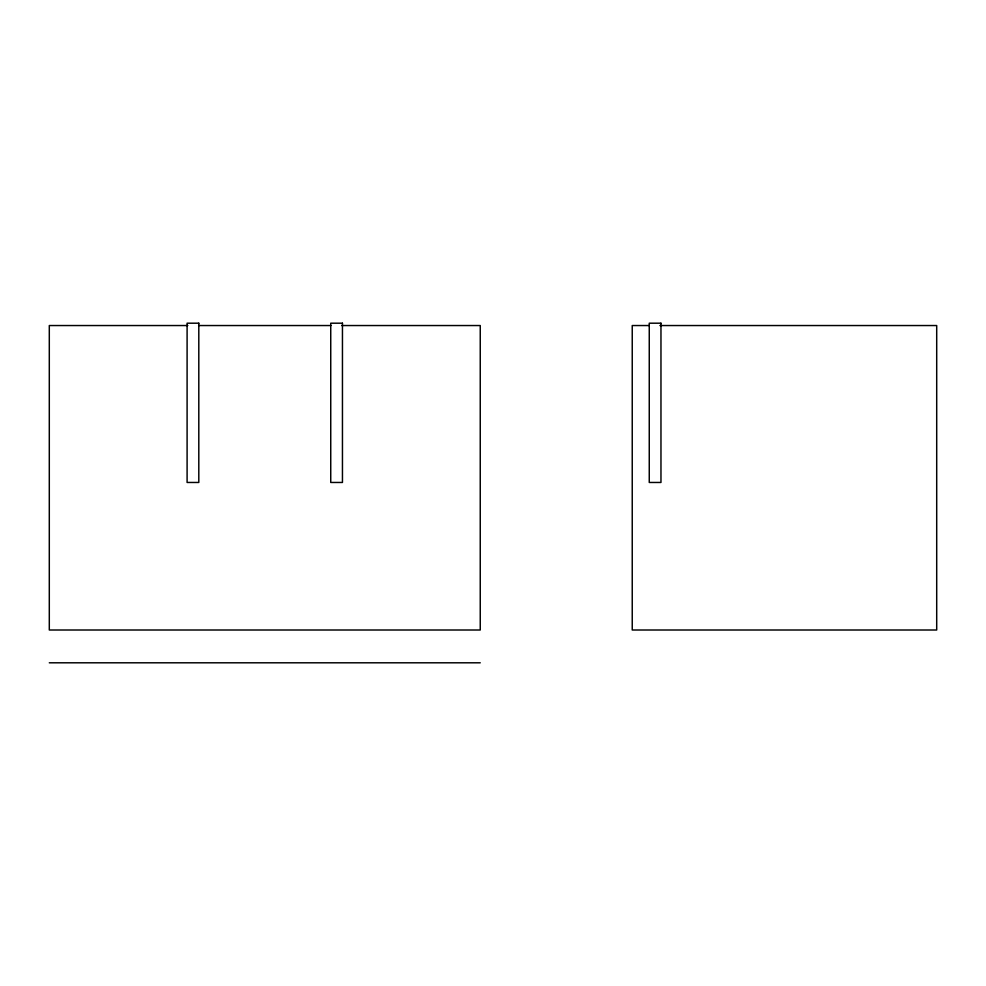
<?xml version="1.0" encoding="UTF-8"?>
<svg xmlns="http://www.w3.org/2000/svg" width="986" height="986" viewBox="0 0 986 986"><rect width="100%" height="100%" fill="white"/><g stroke="black" fill="none" stroke-linecap="round" stroke-linejoin="round"><path stroke-width="1.48" d="M187.821 325.54L49.3 325.54L49.3 630.005L480.244 630.005L480.244 325.54L341.723 325.54M198.593 325.54L330.951 325.54M649.145 325.54L632.236 325.54L632.236 630.005L936.7 630.005L936.7 325.54L659.905 325.54M49.3 662.802L480.244 662.802M198.802 323.198L187.094 323.198L187.094 482.462L198.802 482.462L198.802 323.198M342.45 323.198L330.741 323.198L330.741 482.462L342.45 482.462L342.45 323.198M660.965 323.198L649.256 323.198L649.256 482.462L660.965 482.462L660.965 323.198"/></g></svg>
